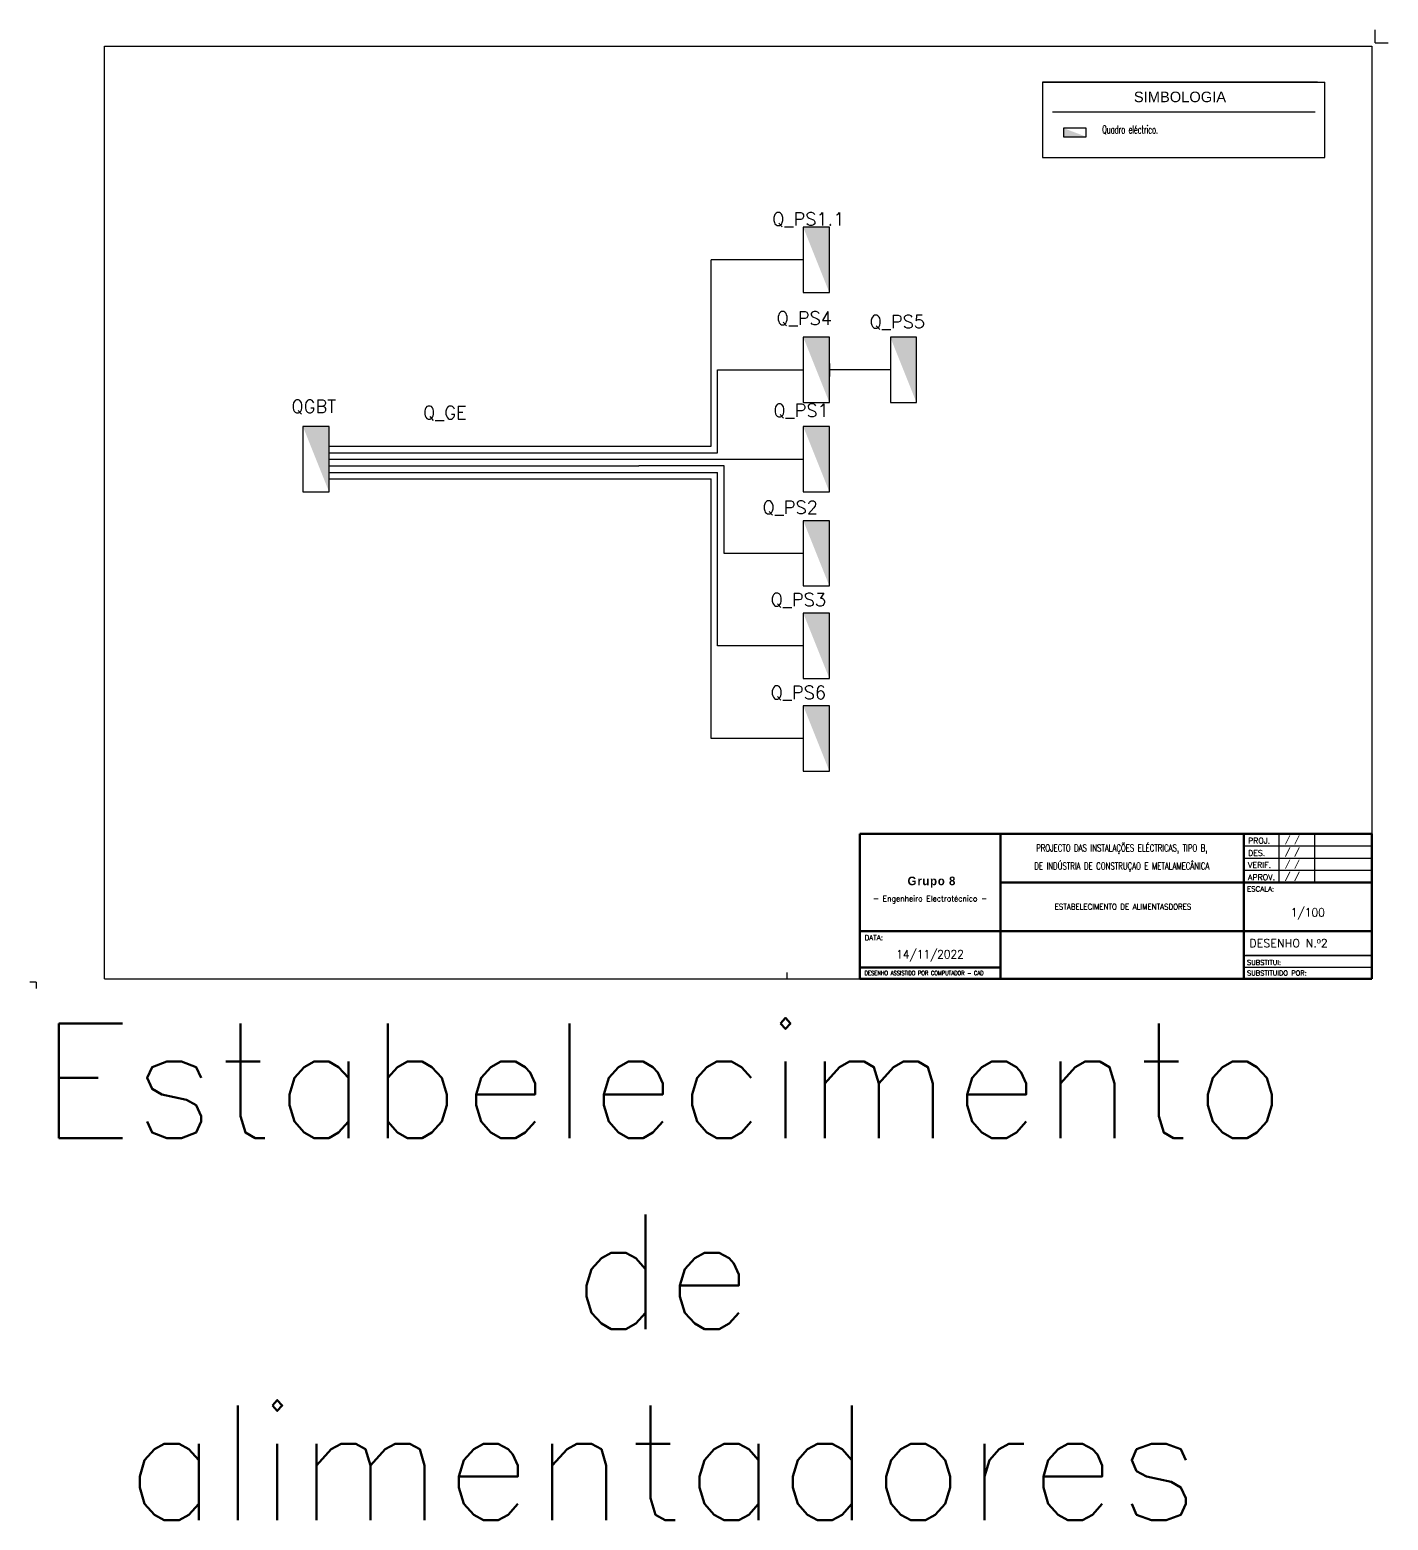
# Model space of a CAD drawing. Extents: x -8 to 729, y -363 to 534.
# Drawn here: x -8.1 to 86.7, y -148.3 to -44.3 of the extents above; entities that cross this region are included whole.
import ezdxf
from ezdxf.enums import TextEntityAlignment as Align

# ---------------------------------------------------------------- set-up
doc = ezdxf.new("R2010")
doc.units = 0
doc.header["$LTSCALE"] = 0.8
doc.header["$MEASUREMENT"] = 0
doc.linetypes.add('HIDDEN', pattern=[0.375, 0.25, -0.125])
doc.layers.get('0').update_dxf_attribs({"color": 3, "linetype": 'CONTINUOUS'})
for name, color, linetype in [('0_QUADROS', 5, 'CONTINUOUS'), ('1', 7, 'CONTINUOUS'), ('Desenho base', 7, 'CONTINUOUS'), ('LEGENDA', 1, 'CONTINUOUS'), ('Quadros', 170, 'CONTINUOUS'), ('Tomadas', 3, 'CONTINUOUS')]:
    doc.layers.add(name, color=color, linetype=linetype)
doc.styles.add('ARIAL', font='arial.ttf')
doc.styles.add('PEN', font='ROMANS.SHX', dxfattribs={"width": 0.7, "height": 1})
doc.styles.add('ROMANS', font='romans', dxfattribs={"width": 0.9})
doc.styles.get("Standard").update_dxf_attribs({"font": 'ROMANS'})

# ---------------------------------------------------------------- blocks, each defined once
blk = doc.blocks.new('QUAD')
for p, q in [((0, 0), (0, 0.4)), ((0, 0.4), (1, 0.4)), ((1, 0.4), (1, 0)), ((1, 0), (0, 0))]:
    blk.add_line(p, q)
blk.add_solid([(0, 0.4), (1, 0.4), (1, 0), (1, 0.4)])
blk = doc.blocks.new('Folha A3')
at = {"color": 0}
for p, q in [((412, 289), (412, 293)), ((412, 289), (416, 289)), ((21, 288), (411, 288)), ((21, 1), (21, 288)), ((411, 288), (411, 1)), ((0, 0), (-2, 0)), ((0, 0), (0, -2)), ((21, 1), (411, 1)), ((231, 3), (231, 1))]:
    blk.add_line(p, q, dxfattribs=at)

msp = doc.modelspace()

# ---------------------------------------------------------------- linework, layer by layer
at = {"color": 0, "lineweight": 120}
for p, q in [((85.59, -100.38), (49.83, -100.38)), ((49.83, -100.38), (49.83, -110.52)), ((85.59, -100.38), (85.59, -110.52)), ((85.59, -110.52), (49.83, -110.52))]:
    msp.add_line(p, q, dxfattribs=at)
at = {"color": 0, "lineweight": 60}
for p, q in [((59.65, -100.38), (59.65, -110.52)), ((76.65, -100.38), (76.65, -110.52)), ((59.65, -103.78), (85.59, -103.78)), ((49.83, -107.18), (85.59, -107.18)), ((59.65, -109.73), (49.83, -109.73))]:
    msp.add_line(p, q, dxfattribs=at)
at = {"color": 0, "lineweight": 30}
for p, q in [((79.09, -100.38), (79.09, -103.78)), ((81.59, -100.38), (81.59, -103.78)), ((76.65, -101.23), (85.59, -101.23)), ((76.65, -102.08), (85.59, -102.08)), ((76.65, -102.93), (85.59, -102.93)), ((76.65, -108.88), (85.59, -108.88)), ((85.59, -108.88), (76.77, -108.88)), ((85.59, -109.73), (76.65, -109.73))]:
    msp.add_line(p, q, dxfattribs=at)
at = {"layer": '0_QUADROS'}
for p, q in [((39.46, -73.33), (39.46, -60.33)), ((45.89, -60.33), (39.46, -60.33)), ((39.91, -73.79), (39.91, -68)), ((39.91, -68), (45.89, -68)), ((51.97, -68), (47.71, -68)), ((12.79, -73.33), (39.46, -73.33)), ((12.79, -73.79), (39.91, -73.79)), ((12.79, -74.24), (21.12, -74.24)), ((12.79, -74.7), (34.41, -74.7)), ((20.59, -74.24), (45.89, -74.24)), ((40.37, -74.7), (34.41, -74.7)), ((40.37, -80.81), (40.37, -74.7)), ((12.79, -75.16), (39.91, -75.16)), ((12.79, -75.61), (39.46, -75.61)), ((39.46, -93.73), (39.46, -75.61)), ((39.91, -87.26), (39.91, -75.16)), ((45.89, -80.81), (40.37, -80.81)), ((45.89, -87.26), (39.91, -87.26)), ((45.89, -93.73), (39.46, -93.73))]:
    msp.add_line(p, q, dxfattribs=at)
at = {"layer": 'Desenho base'}
for p, q in [((62.6, -47.92), (62.6, -47.92)), ((62.6, -47.92), (82.31, -47.92)), ((81.78, -47.92, 0), (62.6, -47.92)), ((62.6, -47.92), (62.6, -53.17)), ((82.31, -47.92), (82.31, -47.92)), ((82.31, -53.17), (82.31, -47.92)), ((63.28, -49.99, 0), (81.62, -49.99, 0)), ((62.6, -53.17), (82.31, -53.17))]:
    msp.add_line(p, q, dxfattribs=at)
at = {"layer": 'Quadros'}
msp.add_line((47.71, -67.55), (47.71, -68.46), dxfattribs=at)
at = {"layer": 'Quadros', "elevation": -19.37}
msp.add_lwpolyline([(65.64, -51.73), (65.64, -51.13), (64.06, -51.13), (64.06, -51.73)], close=True, dxfattribs=at)
at = {"layer": 'Quadros'}
msp.add_solid([(64.06, -51.13, -19.37), (64.06, -51.73, -19.37), (65.64, -51.73, -19.37)], dxfattribs=at)

# ---------------------------------------------------------------- block references
at = {"layer": '1', "xscale": 0.2268822454281782, "yscale": 0.2268822454281782, "zscale": 0.2268822454281782}
msp.add_blockref('Folha A3', (-7.66, -110.74), dxfattribs=at)
at = {"layer": 'Quadros', "ltscale": 0.5, "xscale": -4.557520525500946, "yscale": 4.557520525500946, "zscale": 4.557520525500946, "rotation": 269.9999999999873}
for p in [(45.89, -62.61), (45.89, -70.28), (51.97, -70.28), (10.96, -76.52), (45.89, -76.52), (45.89, -83.09), (45.89, -89.54), (45.89, -96.01)]:
    msp.add_blockref('QUAD', p, dxfattribs=at)

# ---------------------------------------------------------------- texts
at = {"color": 0, "linetype": 'Continuous', "lineweight": 20, "style": 'ROMANS'}
for s, p in [('PROJ.', (76.94, -101.07)), ('DES.', (76.94, -101.93)), ('VERIF.', (76.94, -102.77)), ('APROV.', (76.94, -103.62))]:
    msp.add_text(s, height=0.4, dxfattribs=at).set_placement(p)
at = {"color": 0, "lineweight": 20, "style": 'ROMANS'}
for s, height, p in [(' / /', 0.4, (79.25, -100.98)), (' / /', 0.4, (79.25, -101.83)), (' / /', 0.4, (79.25, -102.68)), (' / /', 0.4, (79.25, -103.53)), ('ESCALA:', 0.36, (76.87, -104.42)), ('DATA:', 0.36, (50.17, -107.82)), ('DESENHO N.º2 ', 0.57, (77.03, -108.31)), ('SUBSTITUI:', 0.34, (76.87, -109.54)), ('SUBSTITUIDO POR:', 0.34, (76.87, -110.28))]:
    msp.add_text(s, height=height, dxfattribs=at).set_placement(p)
at = {"color": 0, "lineweight": 20, "style": 'ROMANS', "width": 0.757635}
msp.add_text('DESENHO ASSISTIDO POR COMPUTADOR - CAD', height=0.304, dxfattribs=at).set_placement((50.17, -110.26), (58.48, -110.26), align=Align.FIT)
at = {"color": 0, "linetype": 'HIDDEN', "lineweight": 20, "insert": (68.13, -102.08), "char_height": 0.5, "width": 17.0352, "attachment_point": 5, "line_spacing_factor": 1.5, "style": 'ROMANS'}
msp.add_mtext('\\pxt28;{\\W0.71;PROJECTO DAS INSTALAÇÕES ELÉCTRICAS, TIPO B,\\PDE INDÚSTRIA DE CONSTRUÇAO E METALAMECÂNICA}', dxfattribs=at)
at = {"color": 7, "lineweight": 20, "attachment_point": 5, "style": 'ROMANS'}
for s, insert, char_height, width in [('ESTABELECIMENTO DE ALIMENTASDORES', (68.21, -105.48), 0.4, 16.6992), ('14/11/2022', (54.74, -108.9), 0.6, 9.82)]:
    msp.add_mtext(s, dxfattribs=dict(at, insert=insert, char_height=char_height, width=width))
at = {"color": 0, "lineweight": 20, "insert": (81.12, -105.97), "char_height": 0.6, "width": 8.94, "attachment_point": 5, "style": 'ROMANS'}
msp.add_mtext('1/100', dxfattribs=at)
at = {"layer": '1', "insert": (36.08, -130.96), "char_height": 8, "attachment_point": 5}
msp.add_mtext_dynamic_manual_height_columns('Estabelecimento de alimentadores ', width=63.1906, gutter_width=15, heights=[0], dxfattribs=at)
at = {"layer": 'Desenho base', "style": 'PEN', "width": 0.6}
msp.add_text('Quadro eléctrico.', height=0.564, dxfattribs=at).set_placement((66.76, -51.51, 0))
at = {"layer": 'Desenho base', "lineweight": 20, "insert": (54.74, -104.31), "char_height": 1, "attachment_point": 5}
msp.add_mtext_dynamic_manual_height_columns('{\\fVivaldi|b1|i0|c0|p66;\\H0.6x;\\T1.1;\\C7; Grupo 8\\H1.66667x;\\P\\Fromans|c0;\\H0.2x;\\T1;\\P\\H2x;\\W0.95;- Engenheiro Electrotécnico -}', width=9.819, gutter_width=2, heights=[0], dxfattribs=at)
at = {"layer": 'LEGENDA', "color": 1, "style": 'ARIAL'}
msp.add_text('SIMBOLOGIA', height=0.734, dxfattribs=at).set_placement((72.19, -48.95, 0), align=Align.MIDDLE_CENTER)
at = {"layer": 'Tomadas', "ltscale": 0.5, "style": 'ROMANS'}
for s, p in [('Q_PS1.1', (43.72, -57.93)), ('Q_PS4', (44.02, -64.85)), ('Q_PS5', (50.52, -65.1)), ('QGBT', (10.15, -71.01)), ('Q_GE', (19.34, -71.44)), ('Q_PS1', (43.8, -71.29)), ('Q_PS2', (43.04, -78.06)), ('Q_PS3', (43.61, -84.5)), ('Q_PS6', (43.61, -90.98))]:
    msp.add_text(s, height=0.912, dxfattribs=at).set_placement(p)

doc.saveas('drawing.dxf')
